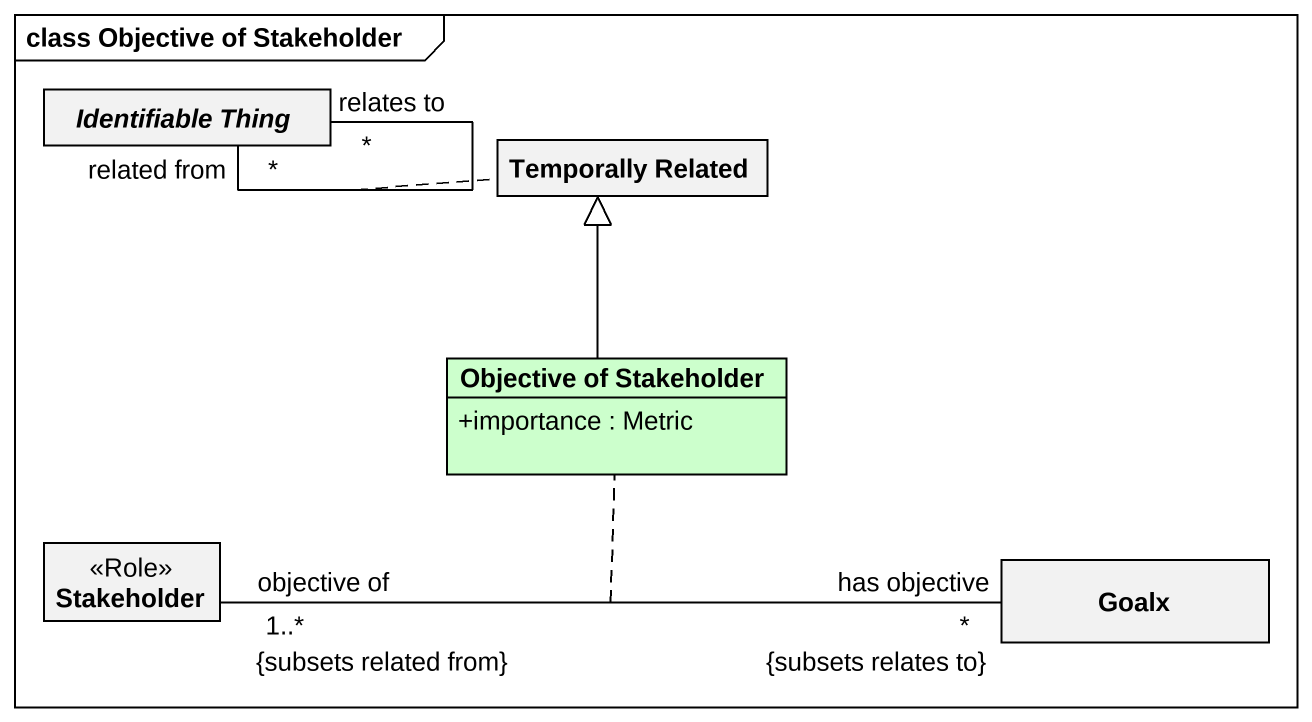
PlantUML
@startuml
mainframe class Objective of Stakeholder
hide circle
hide empty members
skinparam classAttributeIconSize 0
abstract class "Identifiable Thing" as Identifiable_Thing
class "Temporally Related" as Temporally_Related
class "Objective of Stakeholder" as Objective_of_Stakeholder #CCFFCC {
  +importance : Metric
}
class Stakeholder <<Role>>
class Goalx
Identifiable_Thing "related from\n*" -- "relates to\n*" Identifiable_Thing
(Identifiable_Thing, Identifiable_Thing) .. Temporally_Related
Objective_of_Stakeholder -up-|> Temporally_Related
Stakeholder "objective of\n1..*\n{subsets related from}" -right- "has objective\n*\n{subsets relates to}" Goalx
(Stakeholder, Goalx) .. Objective_of_Stakeholder
@enduml
